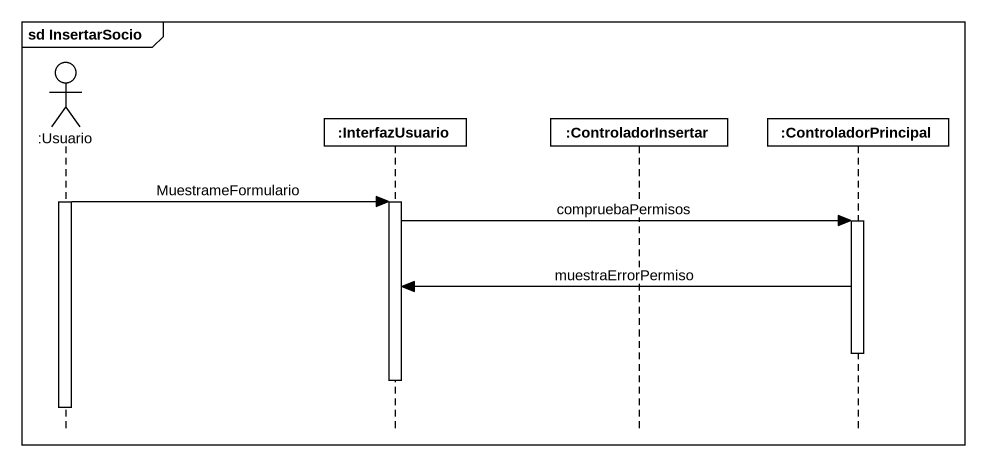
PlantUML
@startuml
mainframe sd InsertarSocio
hide footbox
actor ":Usuario" as Usuario
participant ":InterfazUsuario" as InterfazUsuario
participant ":ControladorInsertar" as ControladorInsertar
participant ":ControladorPrincipal" as ControladorPrincipal

activate Usuario
Usuario -> InterfazUsuario : MuestrameFormulario
activate InterfazUsuario
InterfazUsuario -> ControladorPrincipal : compruebaPermisos
activate ControladorPrincipal
ControladorPrincipal -> InterfazUsuario : muestraErrorPermiso
deactivate ControladorPrincipal
deactivate InterfazUsuario
deactivate Usuario
@enduml
